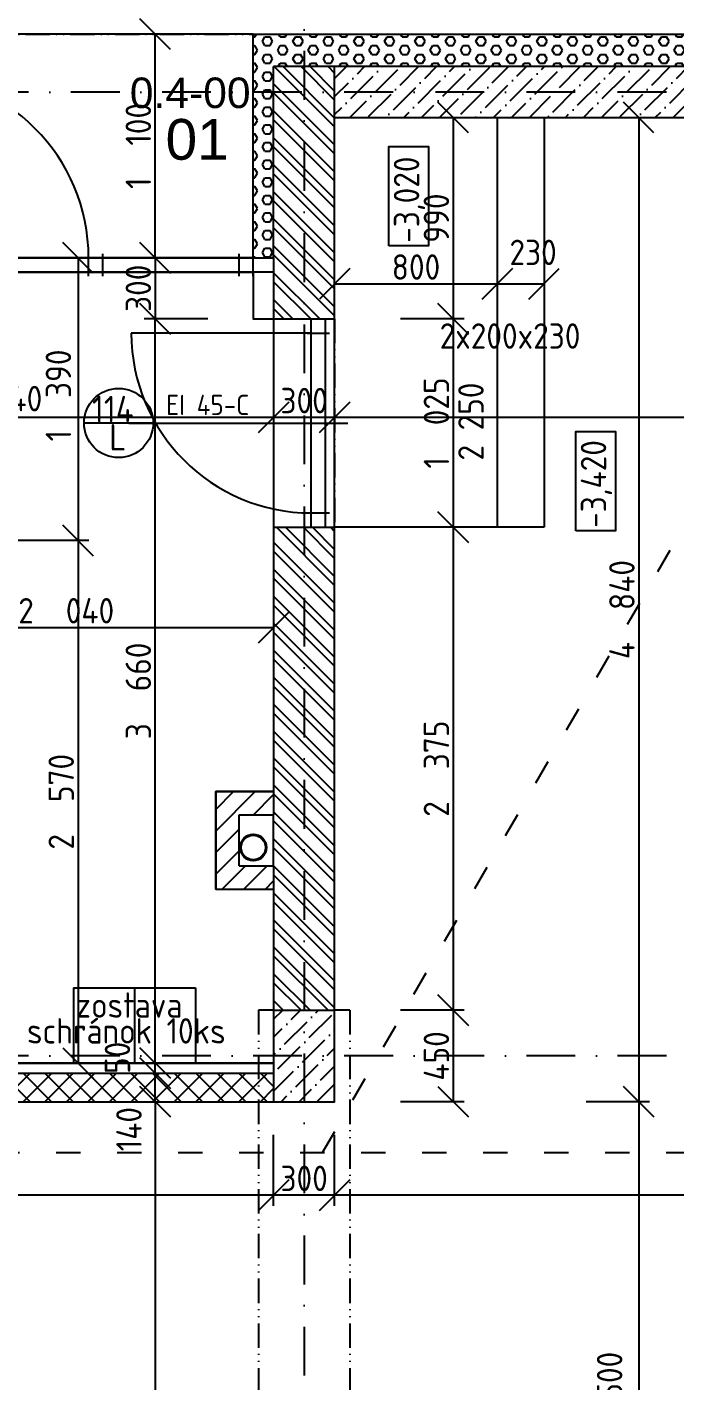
# Model space of a CAD drawing. Extents: x 4511820 to 5180432, y -1526536 to -944957.
# Drawn here: x 5134830 to 5138016, y -1379021 to -1372364 of the extents above; entities that cross this region are included whole.
import ezdxf

# ---------------------------------------------------------------- set-up
doc = ezdxf.new("R2010")
doc.units = 0
doc.header["$MEASUREMENT"] = 0
for name, pattern in [('ACAD_ISO03W100', [30, 12, -18]), ('ACAD_ISO12W100', [22, 12, -3, 0.5, -3, 0.5, -3]), ('BODKOCIARKOVANA_3', [5.6, 3, -1.3, 0, -1.3])]:
    doc.linetypes.add(name, pattern=pattern)
doc.layers.get('0').update_dxf_attribs({"linetype": 'CONTINUOUS'})
doc.layers.get('Defpoints').update_dxf_attribs({"color": 61, "linetype": 'CONTINUOUS'})
for name, color, linetype in [('DVERE', 45, 'CONTINUOUS'), ('KÓTY', 4, 'CONTINUOUS'), ('MÚRY', 1, 'CONTINUOUS'), ('OKNÁ', 143, 'CONTINUOUS'), ('osi', 253, 'CONTINUOUS'), ('Plochy', 41, 'CONTINUOUS'), ('POPIS', 7, 'CONTINUOUS'), ('POZEMOK', 7, 'CONTINUOUS'), ('TENKÁ', 7, 'CONTINUOUS'), ('ŠRAFY', 82, 'CONTINUOUS')]:
    doc.layers.add(name, color=color, linetype=linetype)
doc.layers.add('zz-kanal-daždová', color=136, linetype='CONTINUOUS', lineweight=40)
doc.styles.add('ARIAL', font='arial.ttf')
doc.styles.add('STYLE1', font='isocp.shx')
doc.dimstyles.new('STANDARD-50', dxfattribs={"dimtxt": 125, "dimasz": 150, "dimexe": 10, "dimexo": 200, "dimgap": 20, "dimtad": 1, "dimdsep": 46, "dimlunit": 6, "dimtxsty": 'STYLE1', "dimblk1": 'OBLIQUE', "dimblk2": 'OBLIQUE', "dimsah": 1, "dimcen": 2.5, "dimse1": 1, "dimse2": 1, "dimadec": 0, "dimazin": 0, "dimtfac": 1, "dimtmove": 1, "dimatfit": 3, "dimldrblk": 'OBLIQUE', "dimfxl": 1, "dimtolj": 1, "dimtzin": 0, "dimarcsym": 0})

# ---------------------------------------------------------------- blocks, each defined once
blk = doc.blocks.new('_OBLIQUE')
at = {"color": 0, "linetype": 'ByBlock'}
blk.add_line((-0.5, -0.5), (0.5, 0.5), dxfattribs=at)
blk = doc.blocks.new('*D13310')
at = {"layer": 'Defpoints', "color": 0}
for p in [(5136342.5, -1369538.4), (5136342.5, -1372588), (5142682.5, -1372588)]:
    blk.add_point(p, dxfattribs=at)
at = {"layer": 'KÓTY', "color": 0, "lineweight": -2}
blk.add_line((5142682.5, -1369538.4), (5136342.5, -1369538.4), dxfattribs=at)
at = {"layer": 'KÓTY', "color": 0, "linetype": 'ByBlock', "lineweight": -2, "xscale": 150, "yscale": 150, "zscale": 150, "rotation": 180}
blk.add_blockref('_OBLIQUE', (5136342.5, -1369538.4), dxfattribs=at)
at = {"layer": 'KÓTY', "color": 0, "linetype": 'ByBlock', "lineweight": -2, "xscale": 150, "yscale": 150, "zscale": 150}
blk.add_blockref('_OBLIQUE', (5142682.5, -1369538.4), dxfattribs=at)
at = {"layer": 'KÓTY', "color": 0, "insert": (5139512.5, -1369455.8), "char_height": 125, "attachment_point": 5, "style": 'STYLE1'}
blk.add_mtext('\\A1;6ﾠ340', dxfattribs=at)
blk = doc.blocks.new('*D13311')
at = {"layer": 'Defpoints', "color": 0}
for p in [(5136042.5, -1369538.4), (5136042.5, -1372588), (5136342.5, -1372588)]:
    blk.add_point(p, dxfattribs=at)
at = {"layer": 'KÓTY', "color": 0, "lineweight": -2}
blk.add_line((5136342.5, -1369538.4), (5136042.5, -1369538.4), dxfattribs=at)
at = {"layer": 'KÓTY', "color": 0, "linetype": 'ByBlock', "lineweight": -2, "xscale": 150, "yscale": 150, "zscale": 150, "rotation": 180}
blk.add_blockref('_OBLIQUE', (5136042.5, -1369538.4), dxfattribs=at)
at = {"layer": 'KÓTY', "color": 0, "linetype": 'ByBlock', "lineweight": -2, "xscale": 150, "yscale": 150, "zscale": 150}
blk.add_blockref('_OBLIQUE', (5136342.5, -1369538.4), dxfattribs=at)
at = {"layer": 'KÓTY', "color": 0, "insert": (5136192.5, -1369455.9), "char_height": 125, "attachment_point": 5, "style": 'STYLE1'}
blk.add_mtext('\\A1;300', dxfattribs=at)
blk = doc.blocks.new('*D13312')
at = {"layer": 'Defpoints', "color": 0}
for p in [(5129702.5, -1369538.4), (5129702.5, -1372588), (5136042.5, -1372588)]:
    blk.add_point(p, dxfattribs=at)
at = {"layer": 'KÓTY', "color": 0, "lineweight": -2}
blk.add_line((5136042.5, -1369538.4), (5129702.5, -1369538.4), dxfattribs=at)
at = {"layer": 'KÓTY', "color": 0, "linetype": 'ByBlock', "lineweight": -2, "xscale": 150, "yscale": 150, "zscale": 150, "rotation": 180}
blk.add_blockref('_OBLIQUE', (5129702.5, -1369538.4), dxfattribs=at)
at = {"layer": 'KÓTY', "color": 0, "linetype": 'ByBlock', "lineweight": -2, "xscale": 150, "yscale": 150, "zscale": 150}
blk.add_blockref('_OBLIQUE', (5136042.5, -1369538.4), dxfattribs=at)
at = {"layer": 'KÓTY', "color": 0, "insert": (5132872.5, -1369455.8), "char_height": 125, "attachment_point": 5, "style": 'STYLE1'}
blk.add_mtext('\\A1;6ﾠ340', dxfattribs=at)
blk = doc.blocks.new('*D13345')
at = {"layer": 'Defpoints', "color": 0}
for p in [(5138757.5, -1370938.4), (5136042.5, -1372558), (5138757.5, -1372558)]:
    blk.add_point(p, dxfattribs=at)
at = {"layer": 'KÓTY', "color": 0, "lineweight": -2}
blk.add_line((5136042.5, -1370938.4), (5138757.5, -1370938.4), dxfattribs=at)
at = {"layer": 'KÓTY', "color": 0, "linetype": 'ByBlock', "lineweight": -2, "xscale": 150, "yscale": 150, "zscale": 150, "rotation": 180}
blk.add_blockref('_OBLIQUE', (5136042.5, -1370938.4), dxfattribs=at)
at = {"layer": 'KÓTY', "color": 0, "linetype": 'ByBlock', "lineweight": -2, "xscale": 150, "yscale": 150, "zscale": 150}
blk.add_blockref('_OBLIQUE', (5138757.5, -1370938.4), dxfattribs=at)
at = {"layer": 'KÓTY', "color": 0, "insert": (5137400, -1370855.8), "char_height": 125, "attachment_point": 5, "style": 'STYLE1'}
blk.add_mtext('\\A1;2ﾠ715', dxfattribs=at)
blk = doc.blocks.new('*D13346')
at = {"layer": 'Defpoints', "color": 0}
for p in [(5135942.5, -1370938.4), (5135942.5, -1372558), (5136042.5, -1372558)]:
    blk.add_point(p, dxfattribs=at)
at = {"layer": 'KÓTY', "color": 0, "lineweight": -2}
blk.add_line((5136042.5, -1370938.4), (5135942.5, -1370938.4), dxfattribs=at)
at = {"layer": 'KÓTY', "color": 0, "linetype": 'ByBlock', "lineweight": -2, "xscale": 150, "yscale": 150, "zscale": 150, "rotation": 180}
blk.add_blockref('_OBLIQUE', (5135942.5, -1370938.4), dxfattribs=at)
at = {"layer": 'KÓTY', "color": 0, "linetype": 'ByBlock', "lineweight": -2, "xscale": 150, "yscale": 150, "zscale": 150}
blk.add_blockref('_OBLIQUE', (5136042.5, -1370938.4), dxfattribs=at)
at = {"layer": 'KÓTY', "color": 0, "insert": (5136043.3, -1370753.4), "char_height": 125, "attachment_point": 5, "style": 'STYLE1'}
blk.add_mtext('\\A1;100', dxfattribs=at)
blk = doc.blocks.new('*D13347')
at = {"layer": 'Defpoints', "color": 0}
for p in [(5134162.5, -1370938.4), (5134162.5, -1372398), (5135942.5, -1372398)]:
    blk.add_point(p, dxfattribs=at)
at = {"layer": 'KÓTY', "color": 0, "lineweight": -2}
blk.add_line((5135942.5, -1370938.4), (5134162.5, -1370938.4), dxfattribs=at)
at = {"layer": 'KÓTY', "color": 0, "linetype": 'ByBlock', "lineweight": -2, "xscale": 150, "yscale": 150, "zscale": 150, "rotation": 180}
blk.add_blockref('_OBLIQUE', (5134162.5, -1370938.4), dxfattribs=at)
at = {"layer": 'KÓTY', "color": 0, "linetype": 'ByBlock', "lineweight": -2, "xscale": 150, "yscale": 150, "zscale": 150}
blk.add_blockref('_OBLIQUE', (5135942.5, -1370938.4), dxfattribs=at)
at = {"layer": 'KÓTY', "color": 0, "insert": (5135052.5, -1370855.8), "char_height": 125, "attachment_point": 5, "style": 'STYLE1'}
blk.add_mtext('\\A1;1ﾠ780', dxfattribs=at)
blk = doc.blocks.new('*D21356')
at = {"layer": 'Defpoints', "color": 0}
for p in [(5136342.5, -1377648), (5142682.5, -1377648), (5136342.5, -1378107.5)]:
    blk.add_point(p, dxfattribs=at)
at = {"layer": 'KÓTY', "color": 0, "lineweight": -2}
blk.add_line((5142682.5, -1378107.5), (5136342.5, -1378107.5), dxfattribs=at)
at = {"layer": 'KÓTY', "color": 0, "linetype": 'ByBlock', "lineweight": -2, "xscale": 150, "yscale": 150, "zscale": 150, "rotation": 180}
blk.add_blockref('_OBLIQUE', (5136342.5, -1378107.5), dxfattribs=at)
at = {"layer": 'KÓTY', "color": 0, "linetype": 'ByBlock', "lineweight": -2, "xscale": 150, "yscale": 150, "zscale": 150}
blk.add_blockref('_OBLIQUE', (5142682.5, -1378107.5), dxfattribs=at)
at = {"layer": 'KÓTY', "color": 0, "insert": (5139512.5, -1378025), "char_height": 125, "attachment_point": 5, "style": 'STYLE1'}
blk.add_mtext('\\A1;6ﾠ340', dxfattribs=at)
blk = doc.blocks.new('*D21357')
at = {"layer": 'Defpoints', "color": 0}
for p in [(5136042.5, -1377648), (5136342.5, -1377648), (5136042.5, -1378107.5)]:
    blk.add_point(p, dxfattribs=at)
at = {"layer": 'KÓTY', "color": 0, "lineweight": -2}
blk.add_line((5136342.5, -1378107.5), (5136042.5, -1378107.5), dxfattribs=at)
at = {"layer": 'KÓTY', "color": 0, "linetype": 'ByBlock', "lineweight": -2, "xscale": 150, "yscale": 150, "zscale": 150, "rotation": 180}
blk.add_blockref('_OBLIQUE', (5136042.5, -1378107.5), dxfattribs=at)
at = {"layer": 'KÓTY', "color": 0, "linetype": 'ByBlock', "lineweight": -2, "xscale": 150, "yscale": 150, "zscale": 150}
blk.add_blockref('_OBLIQUE', (5136342.5, -1378107.5), dxfattribs=at)
at = {"layer": 'KÓTY', "color": 0, "insert": (5136192.5, -1378025), "char_height": 125, "attachment_point": 5, "style": 'STYLE1'}
blk.add_mtext('\\A1;300', dxfattribs=at)
blk = doc.blocks.new('*D21358')
at = {"layer": 'Defpoints', "color": 0}
for p in [(5129402.5, -1377648), (5136042.5, -1377648), (5129402.5, -1378107.5)]:
    blk.add_point(p, dxfattribs=at)
at = {"layer": 'KÓTY', "color": 0, "lineweight": -2}
blk.add_line((5136042.5, -1378107.5), (5129402.5, -1378107.5), dxfattribs=at)
at = {"layer": 'KÓTY', "color": 0, "linetype": 'ByBlock', "lineweight": -2, "xscale": 150, "yscale": 150, "zscale": 150, "rotation": 180}
blk.add_blockref('_OBLIQUE', (5129402.5, -1378107.5), dxfattribs=at)
at = {"layer": 'KÓTY', "color": 0, "linetype": 'ByBlock', "lineweight": -2, "xscale": 150, "yscale": 150, "zscale": 150}
blk.add_blockref('_OBLIQUE', (5136042.5, -1378107.5), dxfattribs=at)
at = {"layer": 'KÓTY', "color": 0, "insert": (5132722.5, -1378025), "char_height": 125, "attachment_point": 5, "style": 'STYLE1'}
blk.add_mtext('\\A1;6ﾠ640', dxfattribs=at)
blk = doc.blocks.new('*D21411')
at = {"layer": 'Defpoints', "color": 0}
for p in [(5149322.5, -1372938), (5136342.5, -1374282.9), (5136342.5, -1374282.9)]:
    blk.add_point(p, dxfattribs=at)
at = {"layer": 'KÓTY', "color": 0, "lineweight": -2}
blk.add_line((5149322.5, -1374282.9), (5136342.5, -1374282.9), dxfattribs=at)
at = {"layer": 'KÓTY', "color": 0, "linetype": 'ByBlock', "lineweight": -2, "xscale": 150, "yscale": 150, "zscale": 150, "rotation": 180}
blk.add_blockref('_OBLIQUE', (5136342.5, -1374282.9), dxfattribs=at)
at = {"layer": 'KÓTY', "color": 0, "linetype": 'ByBlock', "lineweight": -2, "xscale": 150, "yscale": 150, "zscale": 150}
blk.add_blockref('_OBLIQUE', (5149322.5, -1374282.9), dxfattribs=at)
at = {"layer": 'KÓTY', "color": 0, "insert": (5143127.5, -1374186.5), "char_height": 125, "attachment_point": 5, "style": 'STYLE1'}
blk.add_mtext('\\A1;12ﾠ980', dxfattribs=at)
blk = doc.blocks.new('*D21412')
at = {"layer": 'Defpoints', "color": 0}
for p in [(5136042.5, -1374282.9), (5136042.5, -1374282.9), (5136342.5, -1374282.9)]:
    blk.add_point(p, dxfattribs=at)
at = {"layer": 'KÓTY', "color": 0, "lineweight": -2}
blk.add_line((5136342.5, -1374282.9), (5136042.5, -1374282.9), dxfattribs=at)
at = {"layer": 'KÓTY', "color": 0, "linetype": 'ByBlock', "lineweight": -2, "xscale": 150, "yscale": 150, "zscale": 150, "rotation": 180}
blk.add_blockref('_OBLIQUE', (5136042.5, -1374282.9), dxfattribs=at)
at = {"layer": 'KÓTY', "color": 0, "linetype": 'ByBlock', "lineweight": -2, "xscale": 150, "yscale": 150, "zscale": 150}
blk.add_blockref('_OBLIQUE', (5136342.5, -1374282.9), dxfattribs=at)
at = {"layer": 'KÓTY', "color": 0, "insert": (5136192.5, -1374200.4), "char_height": 125, "attachment_point": 5, "style": 'STYLE1'}
blk.add_mtext('\\A1;300', dxfattribs=at)
blk = doc.blocks.new('*D21413')
at = {"layer": 'Defpoints', "color": 0}
for p in [(5134002.5, -1374282.9), (5134002.5, -1374282.9), (5136042.5, -1374282.9)]:
    blk.add_point(p, dxfattribs=at)
at = {"layer": 'KÓTY', "color": 0, "lineweight": -2}
blk.add_line((5136042.5, -1374282.9), (5134002.5, -1374282.9), dxfattribs=at)
at = {"layer": 'KÓTY', "color": 0, "linetype": 'ByBlock', "lineweight": -2, "xscale": 150, "yscale": 150, "zscale": 150, "rotation": 180}
blk.add_blockref('_OBLIQUE', (5134002.5, -1374282.9), dxfattribs=at)
at = {"layer": 'KÓTY', "color": 0, "linetype": 'ByBlock', "lineweight": -2, "xscale": 150, "yscale": 150, "zscale": 150}
blk.add_blockref('_OBLIQUE', (5136042.5, -1374282.9), dxfattribs=at)
at = {"layer": 'KÓTY', "color": 0, "insert": (5134669, -1374190.5), "char_height": 125, "attachment_point": 5, "style": 'STYLE1'}
blk.add_mtext('\\A1;2ﾠ040', dxfattribs=at)
blk = doc.blocks.new('*D21458')
at = {"layer": 'Defpoints', "color": 0}
for p in [(5135459.5, -1373798), (5135982.5, -1373798), (5135982.5, -1377458)]:
    blk.add_point(p, dxfattribs=at)
at = {"layer": 'KÓTY', "color": 0, "lineweight": -2}
blk.add_line((5135459.5, -1377458), (5135459.5, -1373798), dxfattribs=at)
at = {"layer": 'KÓTY', "color": 0, "linetype": 'ByBlock', "lineweight": -2, "xscale": 150, "yscale": 150, "zscale": 150}
for p, rotation in [((5135459.5, -1373798), 90), ((5135459.5, -1377458), 270)]:
    blk.add_blockref('_OBLIQUE', p, dxfattribs=dict(at, rotation=rotation))
at = {"layer": 'KÓTY', "color": 0, "insert": (5135377, -1375628), "char_height": 125, "attachment_point": 5, "rotation": 90, "style": 'STYLE1'}
blk.add_mtext('\\A1;3ﾠ660', dxfattribs=at)
blk = doc.blocks.new('*D21462')
at = {"layer": 'Defpoints', "color": 0}
for p in [(5134002.5, -1374888), (5134002.5, -1377458), (5135080.5, -1377458)]:
    blk.add_point(p, dxfattribs=at)
at = {"layer": 'KÓTY', "color": 0, "lineweight": -2}
blk.add_line((5135080.5, -1374888), (5135080.5, -1377458), dxfattribs=at)
at = {"layer": 'KÓTY', "color": 0, "linetype": 'ByBlock', "lineweight": -2, "xscale": 150, "yscale": 150, "zscale": 150}
for p, rotation in [((5135080.5, -1374888), 90), ((5135080.5, -1377458), 270)]:
    blk.add_blockref('_OBLIQUE', p, dxfattribs=dict(at, rotation=rotation))
at = {"layer": 'KÓTY', "color": 0, "insert": (5134998, -1376173), "char_height": 125, "attachment_point": 5, "rotation": 90, "style": 'STYLE1'}
blk.add_mtext('\\A1;2ﾠ570', dxfattribs=at)
blk = doc.blocks.new('*D21464')
at = {"layer": 'Defpoints', "color": 0}
for p in [(5134002.5, -1374888), (5136042.5, -1374888), (5136042.5, -1375316.4)]:
    blk.add_point(p, dxfattribs=at)
at = {"layer": 'KÓTY', "color": 0, "lineweight": -2}
blk.add_line((5134002.5, -1375316.4), (5136042.5, -1375316.4), dxfattribs=at)
at = {"layer": 'KÓTY', "color": 0, "linetype": 'ByBlock', "lineweight": -2, "xscale": 150, "yscale": 150, "zscale": 150, "rotation": 180}
blk.add_blockref('_OBLIQUE', (5134002.5, -1375316.4), dxfattribs=at)
at = {"layer": 'KÓTY', "color": 0, "linetype": 'ByBlock', "lineweight": -2, "xscale": 150, "yscale": 150, "zscale": 150}
blk.add_blockref('_OBLIQUE', (5136042.5, -1375316.4), dxfattribs=at)
at = {"layer": 'KÓTY', "color": 0, "insert": (5135022.5, -1375233.8), "char_height": 125, "attachment_point": 5, "style": 'STYLE1'}
blk.add_mtext('\\A1;2ﾠ040', dxfattribs=at)
blk = doc.blocks.new('*D21472')
at = {"layer": 'Defpoints', "color": 0}
for p in [(5136275.5, -1374823), (5136275.5, -1377198), (5136925.5, -1377198)]:
    blk.add_point(p, dxfattribs=at)
at = {"layer": 'KÓTY', "color": 0, "lineweight": -2}
blk.add_line((5136925.5, -1374823), (5136925.5, -1377198), dxfattribs=at)
at = {"layer": 'KÓTY', "color": 0, "linetype": 'ByBlock', "lineweight": -2, "xscale": 150, "yscale": 150, "zscale": 150}
for p, rotation in [((5136925.5, -1374823), 90), ((5136925.5, -1377198), 270)]:
    blk.add_blockref('_OBLIQUE', p, dxfattribs=dict(at, rotation=rotation))
at = {"layer": 'KÓTY', "color": 0, "insert": (5136843, -1376010.5), "char_height": 125, "attachment_point": 5, "rotation": 90, "style": 'STYLE1'}
blk.add_mtext('\\A1;2ﾠ375', dxfattribs=at)
blk = doc.blocks.new('*D21475')
at = {"layer": 'Defpoints', "color": 0}
for p in [(5136884.5, -1372808), (5136884.5, -1377648), (5137838, -1377648)]:
    blk.add_point(p, dxfattribs=at)
at = {"layer": 'KÓTY', "color": 0, "lineweight": -2}
blk.add_line((5137838, -1372808), (5137838, -1377648), dxfattribs=at)
at = {"layer": 'KÓTY', "color": 0, "linetype": 'ByBlock', "lineweight": -2, "xscale": 150, "yscale": 150, "zscale": 150}
for p, rotation in [((5137838, -1372808), 90), ((5137838, -1377648), 270)]:
    blk.add_blockref('_OBLIQUE', p, dxfattribs=dict(at, rotation=rotation))
at = {"layer": 'KÓTY', "color": 0, "insert": (5137755.4, -1375228), "char_height": 125, "attachment_point": 5, "rotation": 90, "style": 'STYLE1'}
blk.add_mtext('\\A1;4ﾠ840', dxfattribs=at)
blk = doc.blocks.new('*D21476')
at = {"layer": 'Defpoints', "color": 0}
for p in [(5136342.5, -1377648), (5136342.5, -1381148), (5137838, -1381148)]:
    blk.add_point(p, dxfattribs=at)
at = {"layer": 'KÓTY', "color": 0, "lineweight": -2}
blk.add_line((5137838, -1377648), (5137838, -1381148), dxfattribs=at)
at = {"layer": 'KÓTY', "color": 0, "linetype": 'ByBlock', "lineweight": -2, "xscale": 150, "yscale": 150, "zscale": 150}
for p, rotation in [((5137838, -1377648), 90), ((5137838, -1381148), 270)]:
    blk.add_blockref('_OBLIQUE', p, dxfattribs=dict(at, rotation=rotation))
at = {"layer": 'KÓTY', "color": 0, "insert": (5137695, -1379113.5), "char_height": 125, "attachment_point": 5, "rotation": 90, "style": 'STYLE1'}
blk.add_mtext('\\A1;3ﾠ500', dxfattribs=at)
blk = doc.blocks.new('*D33701')
at = {"layer": 'Defpoints', "color": 0}
for p in [(5135459.5, -1377508), (5135459.5, -1377508), (5135459.5, -1377648)]:
    blk.add_point(p, dxfattribs=at)
at = {"layer": 'KÓTY', "color": 0, "lineweight": -2}
blk.add_line((5135459.5, -1377648), (5135459.5, -1377508), dxfattribs=at)
at = {"layer": 'KÓTY', "color": 0, "linetype": 'ByBlock', "lineweight": -2, "xscale": 150, "yscale": 150, "zscale": 150}
for p, rotation in [((5135459.5, -1377508), 90), ((5135459.5, -1377648), 270)]:
    blk.add_blockref('_OBLIQUE', p, dxfattribs=dict(at, rotation=rotation))
at = {"layer": 'KÓTY', "color": 0, "insert": (5135331, -1377783), "char_height": 125, "attachment_point": 5, "rotation": 90, "style": 'STYLE1'}
blk.add_mtext('\\A1;140', dxfattribs=at)
blk = doc.blocks.new('*D33702')
at = {"layer": 'Defpoints', "color": 0}
for p in [(5135459.5, -1377458), (5135459.5, -1377458), (5135459.5, -1377508)]:
    blk.add_point(p, dxfattribs=at)
at = {"layer": 'KÓTY', "color": 0, "lineweight": -2}
blk.add_line((5135459.5, -1377508), (5135459.5, -1377458), dxfattribs=at)
at = {"layer": 'KÓTY', "color": 0, "linetype": 'ByBlock', "lineweight": -2, "xscale": 150, "yscale": 150, "zscale": 150}
for p, rotation in [((5135459.5, -1377458), 90), ((5135459.5, -1377508), 270)]:
    blk.add_blockref('_OBLIQUE', p, dxfattribs=dict(at, rotation=rotation))
at = {"layer": 'KÓTY', "color": 0, "insert": (5135274.5, -1377432.3), "char_height": 125, "attachment_point": 5, "rotation": 90, "style": 'STYLE1'}
blk.add_mtext('\\A1;50', dxfattribs=at)
blk = doc.blocks.new('*D33750')
at = {"layer": 'Defpoints', "color": 0}
for p in [(5134002.5, -1373498), (5134002.5, -1374888), (5135080.5, -1374888)]:
    blk.add_point(p, dxfattribs=at)
at = {"layer": 'KÓTY', "color": 0, "lineweight": -2}
blk.add_line((5135080.5, -1373498), (5135080.5, -1374888), dxfattribs=at)
at = {"layer": 'KÓTY', "color": 0, "linetype": 'ByBlock', "lineweight": -2, "xscale": 150, "yscale": 150, "zscale": 150}
for p, rotation in [((5135080.5, -1373498), 90), ((5135080.5, -1374888), 270)]:
    blk.add_blockref('_OBLIQUE', p, dxfattribs=dict(at, rotation=rotation))
at = {"layer": 'KÓTY', "color": 0, "insert": (5134984, -1374175), "char_height": 125, "attachment_point": 5, "rotation": 90, "style": 'STYLE1'}
blk.add_mtext('\\A1;1ﾠ390', dxfattribs=at)
blk = doc.blocks.new('*D33768')
at = {"layer": 'Defpoints', "color": 0}
for p in [(5135942.5, -1373498), (5135459.5, -1373798), (5136042.5, -1373798)]:
    blk.add_point(p, dxfattribs=at)
at = {"layer": 'KÓTY', "color": 0, "lineweight": -2}
blk.add_line((5135459.5, -1373498), (5135459.5, -1373798), dxfattribs=at)
at = {"layer": 'KÓTY', "color": 0, "linetype": 'ByBlock', "lineweight": -2, "xscale": 150, "yscale": 150, "zscale": 150}
for p, rotation in [((5135459.5, -1373498), 90), ((5135459.5, -1373798), 270)]:
    blk.add_blockref('_OBLIQUE', p, dxfattribs=dict(at, rotation=rotation))
at = {"layer": 'KÓTY', "color": 0, "insert": (5135377, -1373648), "char_height": 125, "attachment_point": 5, "rotation": 90, "style": 'STYLE1'}
blk.add_mtext('\\A1;300', dxfattribs=at)
blk = doc.blocks.new('*D33769')
at = {"layer": 'Defpoints', "color": 0}
for p in [(5135459.5, -1372398), (5135942.5, -1372398), (5135942.5, -1373498)]:
    blk.add_point(p, dxfattribs=at)
at = {"layer": 'KÓTY', "color": 0, "lineweight": -2}
blk.add_line((5135459.5, -1373498), (5135459.5, -1372398), dxfattribs=at)
at = {"layer": 'KÓTY', "color": 0, "linetype": 'ByBlock', "lineweight": -2, "xscale": 150, "yscale": 150, "zscale": 150}
for p, rotation in [((5135459.5, -1372398), 90), ((5135459.5, -1373498), 270)]:
    blk.add_blockref('_OBLIQUE', p, dxfattribs=dict(at, rotation=rotation))
at = {"layer": 'KÓTY', "color": 0, "insert": (5135377, -1372948), "char_height": 125, "attachment_point": 5, "rotation": 90, "style": 'STYLE1'}
blk.add_mtext('\\A1;1ﾠ100', dxfattribs=at)
blk = doc.blocks.new('*D39644')
at = {"layer": 'Defpoints', "color": 0}
for p in [(5136342.5, -1372808), (5137142.5, -1372808), (5137142.5, -1373626)]:
    blk.add_point(p, dxfattribs=at)
at = {"layer": 'KÓTY', "color": 0, "lineweight": -2}
blk.add_line((5136342.5, -1373626), (5137142.5, -1373626), dxfattribs=at)
at = {"layer": 'KÓTY', "color": 0, "linetype": 'ByBlock', "lineweight": -2, "xscale": 150, "yscale": 150, "zscale": 150, "rotation": 180}
blk.add_blockref('_OBLIQUE', (5136342.5, -1373626), dxfattribs=at)
at = {"layer": 'KÓTY', "color": 0, "linetype": 'ByBlock', "lineweight": -2, "xscale": 150, "yscale": 150, "zscale": 150}
blk.add_blockref('_OBLIQUE', (5137142.5, -1373626), dxfattribs=at)
at = {"layer": 'KÓTY', "color": 0, "insert": (5136742.5, -1373543.5), "char_height": 125, "attachment_point": 5, "style": 'STYLE1'}
blk.add_mtext('\\A1;800', dxfattribs=at)
blk = doc.blocks.new('*D39645')
at = {"layer": 'Defpoints', "color": 0}
for p in [(5137142.5, -1373626), (5137372.5, -1373626), (5137372.5, -1373626)]:
    blk.add_point(p, dxfattribs=at)
at = {"layer": 'KÓTY', "color": 0, "lineweight": -2}
blk.add_line((5137142.5, -1373626), (5137372.5, -1373626), dxfattribs=at)
at = {"layer": 'KÓTY', "color": 0, "linetype": 'ByBlock', "lineweight": -2, "xscale": 150, "yscale": 150, "zscale": 150, "rotation": 180}
blk.add_blockref('_OBLIQUE', (5137142.5, -1373626), dxfattribs=at)
at = {"layer": 'KÓTY', "color": 0, "linetype": 'ByBlock', "lineweight": -2, "xscale": 150, "yscale": 150, "zscale": 150}
blk.add_blockref('_OBLIQUE', (5137372.5, -1373626), dxfattribs=at)
at = {"layer": 'KÓTY', "color": 0, "insert": (5137318.5, -1373471.5), "char_height": 125, "attachment_point": 5, "style": 'STYLE1'}
blk.add_mtext('\\A1;230', dxfattribs=at)
blk = doc.blocks.new('*D39646')
at = {"layer": 'Defpoints', "color": 0}
for p in [(5136342.5, -1372808), (5136342.5, -1373798), (5136925.5, -1373798)]:
    blk.add_point(p, dxfattribs=at)
at = {"layer": 'KÓTY', "color": 0, "lineweight": -2}
blk.add_line((5136925.5, -1372808), (5136925.5, -1373798), dxfattribs=at)
at = {"layer": 'KÓTY', "color": 0, "linetype": 'ByBlock', "lineweight": -2, "xscale": 150, "yscale": 150, "zscale": 150}
for p, rotation in [((5136925.5, -1372808), 90), ((5136925.5, -1373798), 270)]:
    blk.add_blockref('_OBLIQUE', p, dxfattribs=dict(at, rotation=rotation))
at = {"layer": 'KÓTY', "color": 0, "insert": (5136843, -1373303), "char_height": 125, "attachment_point": 5, "rotation": 90, "style": 'STYLE1'}
blk.add_mtext('\\A1;990', dxfattribs=at)
blk = doc.blocks.new('*D39647')
at = {"layer": 'Defpoints', "color": 0}
for p in [(5136297.5, -1373798), (5136317.5, -1374823), (5136925.5, -1374823)]:
    blk.add_point(p, dxfattribs=at)
at = {"layer": 'KÓTY', "color": 0, "lineweight": -2}
blk.add_line((5136925.5, -1373798), (5136925.5, -1374823), dxfattribs=at)
at = {"layer": 'KÓTY', "color": 0, "linetype": 'ByBlock', "lineweight": -2, "xscale": 150, "yscale": 150, "zscale": 150}
for p, rotation in [((5136925.5, -1373798), 90), ((5136925.5, -1374823), 270)]:
    blk.add_blockref('_OBLIQUE', p, dxfattribs=dict(at, rotation=rotation))
at = {"layer": 'KÓTY', "color": 0, "insert": (5136843, -1374310.5), "char_height": 125, "attachment_point": 5, "rotation": 90, "style": 'STYLE1'}
blk.add_mtext('\\A1;1ﾠ025', dxfattribs=at)
blk = doc.blocks.new('*D45358')
at = {"layer": 'Defpoints', "color": 0}
for p in [(5136342.5, -1377198), (5136342.5, -1377648), (5136925.5, -1377648)]:
    blk.add_point(p, dxfattribs=at)
at = {"layer": 'KÓTY', "color": 0, "lineweight": -2}
blk.add_line((5136925.5, -1377198), (5136925.5, -1377648), dxfattribs=at)
at = {"layer": 'KÓTY', "color": 0, "linetype": 'ByBlock', "lineweight": -2, "xscale": 150, "yscale": 150, "zscale": 150}
for p, rotation in [((5136925.5, -1377198), 90), ((5136925.5, -1377648), 270)]:
    blk.add_blockref('_OBLIQUE', p, dxfattribs=dict(at, rotation=rotation))
at = {"layer": 'KÓTY', "color": 0, "insert": (5136843, -1377423), "char_height": 125, "attachment_point": 5, "rotation": 90, "style": 'STYLE1'}
blk.add_mtext('\\A1;450', dxfattribs=at)
blk = doc.blocks.new('*D55256')
at = {"layer": 'Defpoints', "color": 0}
for p in [(5136460.5, -1377648), (5135459.5, -1381148), (5136460.5, -1381148)]:
    blk.add_point(p, dxfattribs=at)
at = {"layer": 'KÓTY', "color": 0, "lineweight": -2}
blk.add_line((5135459.5, -1377648), (5135459.5, -1381148), dxfattribs=at)
at = {"layer": 'KÓTY', "color": 0, "linetype": 'ByBlock', "lineweight": -2, "xscale": 150, "yscale": 150, "zscale": 150}
for p, rotation in [((5135459.5, -1377648), 90), ((5135459.5, -1381148), 270)]:
    blk.add_blockref('_OBLIQUE', p, dxfattribs=dict(at, rotation=rotation))
at = {"layer": 'KÓTY', "color": 0, "insert": (5135377, -1379398), "char_height": 125, "attachment_point": 5, "rotation": 90, "style": 'STYLE1'}
blk.add_mtext('\\A1;3ﾠ500', dxfattribs=at)

msp = doc.modelspace()

# ---------------------------------------------------------------- hatches: boundary and pattern name
at = {"layer": 'ŠRAFY'}
h = msp.add_hatch(dxfattribs=at)
h.set_pattern_fill('HEX', color=256, scale=200)
h.set_pattern_definition([(0, (9e-09, -175781), (0, 43.3012702), [25, -50]), (120, (9e-09, -175781), (-37.5, -21.6506351), [25, -50]), (60, (25, -175781), (-37.5, 21.6506351), [25, -50])])
h.paths.add_polyline_path([(5138807.5, -1372398.048), (5135942.5, -1372398.048), (5135942.5, -1373498.048), (5136042.5, -1373498.048), (5136042.5, -1372558.048), (5138807.5, -1372558.048)])
h = msp.add_hatch(dxfattribs=at)
h.set_pattern_fill('ANSI32', color=256, scale=250, angle=90)
h.paths.add_polyline_path([(5136042.5, -1373798.048), (5136342.5, -1373798.048), (5136342.5, -1372808.048), (5136342.5, -1372558.048), (5136042.5, -1372558.048), (5136042.5, -1373498.048)])
h = msp.add_hatch(dxfattribs=at)
h.set_pattern_fill('ANSI36', color=256, scale=500)
h.set_pattern_definition([(45, (584112, 0), (33.1456304, 121.533978), [156.25, -31.25, 0, -31.25])])
h.paths.add_polyline_path([(5136342.5, -1372558.048), (5136342.5, -1372808.048), (5138757.5, -1372808.048), (5138757.5, -1372558.048)])
h = msp.add_hatch(dxfattribs=at)
h.set_pattern_fill('ANSI32', color=256, scale=250, angle=90)
h.paths.add_polyline_path([(5136342.5, -1377198.048), (5136342.5, -1377118.048), (5136342.5, -1376828.048), (5136342.5, -1376748.048), (5136342.5, -1374823.048), (5136042.5, -1374823.048), (5136042.5, -1377198.048)])
at = {"layer": 'ŠRAFY', "ltscale": 0.25}
h = msp.add_hatch(dxfattribs=at)
h.set_pattern_fill('ANSI31', color=256, scale=600, style=0)
h.set_pattern_definition([(45, (515270.5, 41428.14), (-53.0330086, 53.0330086), [])])
h.paths.add_polyline_path([(5136042.5, -1376488.048), (5135872.5, -1376488.048), (5135872.5, -1376238.048), (5136042.5, -1376238.048), (5136042.5, -1376123.048), (5135757.5, -1376123.048), (5135757.5, -1376603.048), (5136042.5, -1376603.048)])
h = msp.add_hatch(dxfattribs=at)
h.set_pattern_fill('ANSI36', color=256, scale=500)
h.set_pattern_definition([(45, (610922, -252049.5), (33.1456304, 121.533978), [156.25, -31.25, 0, -31.25])])
h.paths.add_polyline_path([(5136342.5, -1377568.048), (5136342.5, -1377428.048), (5136342.5, -1377348.048), (5136342.5, -1377198.048), (5136042.5, -1377198.048), (5136042.5, -1377348.048), (5136042.5, -1377648.048), (5136342.5, -1377648.048)])
h = msp.add_hatch(dxfattribs=at)
h.set_pattern_fill('ANSI37', color=256, scale=600, style=0)
h.set_pattern_definition([(45, (-2905453.58, 230700.66), (-53.0330086, 53.0330086), []), (135, (-2905453.58, 230700.66), (-53.0330086, -53.0330086), [])])
h.paths.add_polyline_path([(5129702.5, -1377648.048), (5136042.5, -1377648.048), (5136042.5, -1377508.048), (5129702.5, -1377508.048)])

# ---------------------------------------------------------------- linework, layer by layer
at = {"layer": 'KÓTY', "ltscale": 0.25}
for p, q in [((5135718.903, -1373798.048), (5135406.5, -1373798.048)), ((5136978.903, -1373798.048), (5136666.5, -1373798.048)), ((5135133.903, -1374888.048), (5134783.903, -1374888.048)), ((5136978.903, -1377648.048), (5136666.5, -1377648.048)), ((5137891.381, -1377648.048), (5137578.978, -1377648.048))]:
    msp.add_line(p, q, dxfattribs=at)
at = {"layer": 'KÓTY'}
msp.add_line((5136978.903, -1377198.048), (5136666.5, -1377198.048), dxfattribs=at)
at = {"layer": 'KÓTY', "ltscale": 25}
for p, q in [((5136042.5, -1378160.903), (5136042.5, -1377810.903)), ((5136342.5, -1378160.903), (5136342.5, -1377810.903))]:
    msp.add_line(p, q, dxfattribs=at)
at = {"layer": 'MÚRY'}
for p, q in [((5135942.5, -1372398.048), (5138807.5, -1372398.048)), ((5135942.5, -1373498.048), (5135942.5, -1372398.048)), ((5135942.5, -1373498.048), (5135942.5, -1372398.048)), ((5136342.5, -1372808.048), (5138807.5, -1372808.048)), ((5136342.5, -1373798.048), (5136342.5, -1372808.048)), ((5135942.5, -1373498.048), (5136042.5, -1373498.048)), ((5136042.5, -1373498.048), (5136042.5, -1373798.048)), ((5136042.5, -1373798.048), (5136342.5, -1373798.048)), ((5136042.5, -1374823.048), (5136042.5, -1376123.048)), ((5136042.5, -1374823.048), (5136342.5, -1374823.048)), ((5136342.5, -1377648.048), (5136342.5, -1374823.048)), ((5135757.5, -1376603.048), (5135757.5, -1376123.048)), ((5135757.5, -1376123.048), (5136042.5, -1376123.048)), ((5135872.5, -1376488.048), (5135872.5, -1376238.048)), ((5135872.5, -1376238.048), (5136042.5, -1376238.048)), ((5136042.5, -1376488.048), (5136042.5, -1376238.048)), ((5135872.5, -1376488.048), (5136042.5, -1376488.048)), ((5135757.5, -1376603.048), (5136042.5, -1376603.048)), ((5136042.5, -1376603.048), (5136042.5, -1377458.048)), ((5129702.5, -1377458.048), (5136042.5, -1377458.048)), ((5129402.5, -1377648.048), (5136342.5, -1377648.048)), ((5136042.5, -1377648.048), (5136342.5, -1377648.048)), ((5136042.5, -1377648.048), (5136342.5, -1377648.048))]:
    msp.add_line(p, q, dxfattribs=at)
at = {"layer": 'OKNÁ', "ltscale": 0.25}
for p, q in [((5135942.5, -1373498.048), (5134162.5, -1373498.048)), ((5135132.5, -1373588.048), (5135132.5, -1373478.048)), ((5135202.5, -1373588.048), (5135202.5, -1373478.048)), ((5135872.5, -1373588.048), (5135872.5, -1373478.048)), ((5135942.5, -1373588.048), (5135942.5, -1373478.048)), ((5136042.5, -1373568.048), (5134002.5, -1373568.048)), ((5136227.503, -1374823.048), (5136227.503, -1373798.048)), ((5136297.503, -1374823.048), (5136297.503, -1373798.048)), ((5136227.503, -1373868.048), (5135342.503, -1373868.048)), ((5136207.503, -1373868.048), (5136317.503, -1373868.048)), ((5135450.253, -1374310.548), (5135110.253, -1374310.548)), ((5135330.005, -1374310.548), (5136408.003, -1374310.548)), ((5136207.503, -1374753.048), (5136317.503, -1374753.048)), ((5136207.503, -1374823.048), (5136317.503, -1374823.048))]:
    msp.add_line(p, q, dxfattribs=at)
msp.add_circle((5135280.253, -1374310.548), 170, dxfattribs=at)
for centre, radius, start, end in [((5134232.5, -1373498.048), 900, 0, 90), ((5136227.503, -1373868.048), 885, 180, 270)]:
    msp.add_arc(centre, radius, start, end, dxfattribs=at)
at = {"layer": 'osi', "linetype": 'BODKOCIARKOVANA_3', "ltscale": 80}
for p, q in [((5136192.5, -1371584.954), (5136192.5, -1401996.195)), ((5157242.5, -1372683.048), (5093572.5, -1372683.048)), ((5157242.5, -1377423.048), (5093572.5, -1377423.048))]:
    msp.add_line(p, q, dxfattribs=at)
at = {"layer": 'Plochy'}
for points in [[(5135942.5, -1372398.048), (5134162.5, -1372398.048), (5134162.5, -1373498.048), (5135942.5, -1373498.048)], [(5133872.5, -1377458.048), (5133872.5, -1374888.048), (5134002.5, -1374888.048), (5134002.5, -1373568.048), (5135942.5, -1373568.048), (5135942.5, -1373798.048), (5136042.5, -1373798.048), (5136042.5, -1376123.048), (5135757.5, -1376123.048), (5135757.5, -1376603.048), (5136042.5, -1376603.048), (5136042.5, -1377458.048)]]:
    msp.add_lwpolyline(points, close=True, dxfattribs=at)
msp.add_lwpolyline([(5109532.5, -1372808.048), (5129252.5, -1372808.048), (5129252.5, -1372938.048), (5129402.5, -1372938.048), (5129402.5, -1376698.048), (5128902.5, -1376698.048), (5128902.5, -1377198.048), (5129402.5, -1377198.048), (5129402.5, -1377648.048), (5136342.5, -1377648.048), (5136342.5, -1372808.048), (5149172.5, -1372808.048)], dxfattribs=at)
at = {"layer": 'POZEMOK', "linetype": 'ACAD_ISO03W100', "ltscale": 10}
for p, q in [((5136282.666, -1377898.048), (5139221.379, -1372808.048)), ((5110372.5, -1377898.048), (5145863.478, -1377898.048))]:
    msp.add_line(p, q, dxfattribs=at)
at = {"layer": 'POZEMOK'}
for p, q in [((5135057.5, -1377088.048), (5135357.5, -1377088.048)), ((5135057.5, -1377088.048), (5135057.5, -1377458.048)), ((5135357.5, -1377088.048), (5135357.5, -1377458.048)), ((5135357.5, -1377088.048), (5135657.5, -1377088.048)), ((5135657.5, -1377088.048), (5135657.5, -1377458.048))]:
    msp.add_line(p, q, dxfattribs=at)
at = {"layer": 'TENKÁ', "linetype": 'ACAD_ISO12W100', "ltscale": 10}
for p, q in [((5134162.5, -1372398.048), (5135942.5, -1372398.048)), ((5136042.5, -1373798.048), (5136042.5, -1374823.048)), ((5136342.5, -1373798.048), (5136342.5, -1374823.048)), ((5135967.5, -1377198.048), (5135967.5, -1381448.048)), ((5136417.5, -1377198.048), (5136417.5, -1385988.048))]:
    msp.add_line(p, q, dxfattribs=at)
at = {"layer": 'TENKÁ'}
for p, q in [((5138807.5, -1372558.048), (5136042.5, -1372558.048)), ((5136042.5, -1373498.048), (5136042.5, -1372558.048)), ((5136342.5, -1372808.048), (5136342.5, -1372558.048)), ((5136042.5, -1376123.048), (5136042.5, -1376238.048)), ((5136042.5, -1376488.048), (5136042.5, -1376603.048)), ((5136042.5, -1377198.048), (5135967.5, -1377198.048)), ((5136042.5, -1377198.048), (5136342.5, -1377198.048)), ((5136417.5, -1377198.048), (5136342.5, -1377198.048)), ((5136042.5, -1377458.048), (5136042.5, -1377648.048)), ((5129702.5, -1377508.048), (5136042.5, -1377508.048))]:
    msp.add_line(p, q, dxfattribs=at)
at = {"layer": 'TENKÁ', "ltscale": 20}
for p, q in [((5137142.5, -1372808.048), (5137142.5, -1374823.048)), ((5137372.5, -1372808.048), (5137372.5, -1374823.048)), ((5137372.5, -1374823.048), (5136342.5, -1374823.048)), ((5137342.5, -1374823.048), (5136642.5, -1374823.048))]:
    msp.add_line(p, q, dxfattribs=at)
at = {"layer": 'TENKÁ', "ltscale": 0.25}
for points in [[(5136608.5, -1373438.807), (5136608.5, -1372951.193), (5136803.899, -1372951.193), (5136803.899, -1373438.807)], [(5137528, -1374840.673), (5137528, -1374353.058), (5137723.399, -1374353.058), (5137723.399, -1374840.673)]]:
    msp.add_lwpolyline(points, close=True, dxfattribs=at)
at = {"layer": 'zz-kanal-daždová'}
msp.add_circle((5135942.5, -1376398.048), 62.5, dxfattribs=at)

# ---------------------------------------------------------------- texts
at = {"layer": 'DVERE', "ltscale": 0.25, "style": 'STYLE1'}
for s, p in [('114', (5135149.222, -1374307.048)), ('L', (5135233.722, -1374445.685))]:
    msp.add_text(s, height=130, dxfattribs=at).set_placement(p)
at = {"layer": 'KÓTY', "insert": (5137012.957, -1374303.357), "char_height": 125, "attachment_point": 5, "rotation": 90, "style": 'STYLE1'}
msp.add_mtext('\\A1;2 250', dxfattribs=at)
at = {"layer": 'POPIS', "lineweight": 40, "ltscale": 0.25, "style": 'ARIAL'}
for s, height, p in [('0.4-00', 150, (5135335.061, -1372761.724)), ('01', 200, (5135511.061, -1373015.724))]:
    msp.add_text(s, height=height, dxfattribs=at).set_placement(p)
at = {"layer": 'POZEMOK', "linetype": 'Continuous', "style": 'STYLE1'}
for s, p in [('zostava', (5135068.328, -1377235.279)), ('schránok 10ks', (5134829.328, -1377362.279))]:
    msp.add_text(s, height=125, dxfattribs=at).set_placement(p)
at = {"layer": 'TENKÁ', "ltscale": 0.25, "style": 'STYLE1'}
for s, p in [('-3,020', (5136758.701, -1373424.418)), ('-3,420', (5137678.201, -1374826.284))]:
    msp.add_text(s, height=125, rotation=90, dxfattribs=at).set_placement(p)
at = {"layer": 'TENKÁ', "linetype": 'Continuous', "style": 'STYLE1'}
for s, height, p in [('2x200x230', 125, (5136858.828, -1373945.279)), ('EI 45-C', 100, (5135513.538, -1374271.581))]:
    msp.add_text(s, height=height, dxfattribs=at).set_placement(p)

# ---------------------------------------------------------------- dimensions: what is measured, and where the dimension line sits
at = {"layer": 'KÓTY'}
for base, p1, p2, picture, middle in [((5129702.5, -1369538.357), (5136042.5, -1372588.048), (5129702.5, -1372588.048), '*D13312', (5132872.5, -1369455.814)), ((5136042.5, -1369538.357), (5136342.5, -1372588.048), (5136042.5, -1372588.048), '*D13311', (5136192.5, -1369455.857)), ((5136342.5, -1369538.357), (5142682.5, -1372588.048), (5136342.5, -1372588.048), '*D13310', (5139512.5, -1369455.814)), ((5135942.5, -1370938.357), (5136042.5, -1372558.048), (5135942.5, -1372558.048), '*D13346', (5136043.25, -1370753.357)), ((5134162.5, -1370938.357), (5135942.5, -1372398.048), (5134162.5, -1372398.048), '*D13347', (5135052.5, -1370855.814)), ((5138757.5, -1370938.357), (5136042.5, -1372558.048), (5138757.5, -1372558.048), '*D13345', (5137400, -1370855.814)), ((5137142.5, -1373626), (5136342.5, -1372808.048), (5137142.5, -1372808.048), '*D39644', (5136742.5, -1373543.5)), ((5136042.5, -1374282.857), (5136342.5, -1374282.857), (5136042.5, -1374282.857), '*D21412', (5136192.5, -1374200.357)), ((5136042.5, -1375316.357), (5134002.5, -1374888.048), (5136042.5, -1374888.048), '*D21464', (5135022.5, -1375233.814)), ((5129402.5, -1378107.5), (5136042.5, -1377648.048), (5129402.5, -1377648.048), '*D21358', (5132722.5, -1378024.957)), ((5136042.5, -1378107.5), (5136342.5, -1377648.048), (5136042.5, -1377648.048), '*D21357', (5136192.5, -1378025)), ((5136342.5, -1378107.5), (5142682.5, -1377648.048), (5136342.5, -1377648.048), '*D21356', (5139512.5, -1378024.957))]:
    dim = msp.add_linear_dim(base=base, p1=p1, p2=p2, dimstyle='STANDARD-50', dxfattribs=at)
    dim.commit()
    dim.dimension.update_dxf_attribs({"geometry": picture, "text_midpoint": middle})
for base, p1, p2, picture, middle in [((5135459.5, -1372398.048), (5135942.5, -1373498.048), (5135942.5, -1372398.048), '*D33769', (5135376.957, -1372948.048)), ((5136925.5, -1373798.048), (5136342.5, -1372808.048), (5136342.5, -1373798.048), '*D39646', (5136843, -1373303.048)), ((5135459.5, -1373798.048), (5135942.5, -1373498.048), (5136042.5, -1373798.048), '*D33768', (5135377, -1373648.048)), ((5136925.5, -1374823.048), (5136297.503, -1373798.048), (5136317.503, -1374823.048), '*D39647', (5136842.957, -1374310.548)), ((5136925.5, -1377648.048), (5136342.5, -1377198.048), (5136342.5, -1377648.048), '*D45358', (5136843, -1377423.048)), ((5135459.5, -1377458.048), (5135459.5, -1377508.048), (5135459.5, -1377458.048), '*D33702', (5135274.5, -1377432.298))]:
    dim = msp.add_linear_dim(base=base, p1=p1, p2=p2, angle=90, dimstyle='STANDARD-50', override={"dimtxsty": 'STYLE1', "dimldrblk": 'OBLIQUE'}, dxfattribs=at)
    dim.commit()
    dim.dimension.update_dxf_attribs({"geometry": picture, "text_midpoint": middle})
for base, p1, p2, picture, middle in [((5137837.978, -1377648.048), (5136884.478, -1372808.048), (5136884.478, -1377648.048), '*D21475', (5137755.435, -1375228.048)), ((5135459.5, -1373798.048), (5135982.5, -1377458.048), (5135982.5, -1373798.048), '*D21458', (5135376.957, -1375628.048)), ((5136925.5, -1377198.048), (5136275.5, -1374823.048), (5136275.5, -1377198.048), '*D21472', (5136842.957, -1376010.548)), ((5135080.5, -1377458.048), (5134002.5, -1374888.048), (5134002.5, -1377458.048), '*D21462', (5134997.957, -1376173.048)), ((5135459.5, -1381148.048), (5136460.5, -1377648.048), (5136460.5, -1381148.048), '*D55256', (5135376.957, -1379398.048))]:
    dim = msp.add_linear_dim(base=base, p1=p1, p2=p2, angle=90, dimstyle='STANDARD-50', dxfattribs=at)
    dim.commit()
    dim.dimension.update_dxf_attribs({"geometry": picture, "text_midpoint": middle})
for base, p1, p2, picture, middle in [((5136342.5, -1374282.857), (5149322.5, -1372938.048), (5136342.5, -1374282.857), '*D21411', (5143127.5, -1374269)), ((5137372.5, -1373626), (5137142.5, -1373626), (5137372.5, -1373626), '*D39645', (5137318.5, -1373554)), ((5134002.5, -1374282.857), (5136042.5, -1374282.857), (5134002.5, -1374282.857), '*D21413', (5134669, -1374273))]:
    dim = msp.add_linear_dim(base=base, p1=p1, p2=p2, dimstyle='STANDARD-50', dxfattribs=at)
    dim.commit()
    dim.dimension.update_dxf_attribs({"geometry": picture, "text_midpoint": middle, "dimtype": 160})
for base, p1, p2, picture, middle in [((5135080.5, -1374888.048), (5134002.5, -1373498.048), (5134002.5, -1374888.048), '*D33750', (5135066.5, -1374175)), ((5135459.5, -1377508.048), (5135459.5, -1377648.048), (5135459.5, -1377508.048), '*D33701', (5135413.5, -1377783))]:
    dim = msp.add_linear_dim(base=base, p1=p1, p2=p2, angle=90, dimstyle='STANDARD-50', override={"dimtxsty": 'STYLE1', "dimldrblk": 'OBLIQUE'}, dxfattribs=at)
    dim.commit()
    dim.dimension.update_dxf_attribs({"geometry": picture, "text_midpoint": middle, "dimtype": 160})
dim = msp.add_linear_dim(base=(5137837.978, -1381148.048), p1=(5136342.5, -1377648.048), p2=(5136342.5, -1381148.048), angle=90, dimstyle='STANDARD-50', dxfattribs=at)
dim.commit()
dim.dimension.update_dxf_attribs({"geometry": '*D21476', "text_midpoint": (5137777.5, -1379113.5), "dimtype": 160})

doc.saveas('drawing.dxf')
